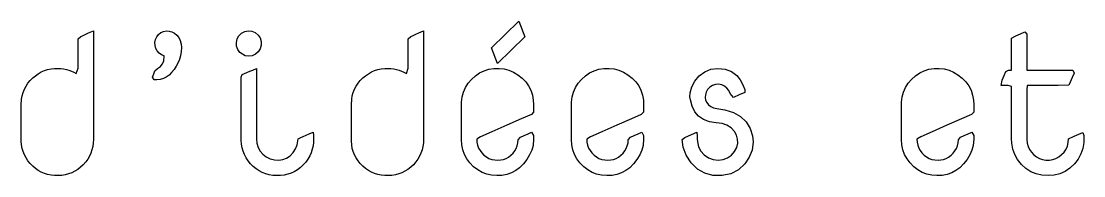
# Model space of a CAD drawing. Header units: metres. Extents: x -544 to 104, y 0 to 186.
# Drawn here: x -369.48 to -359.31, y 70.38 to 71.86 of the extents above; entities that cross this region are included whole.
import ezdxf

# ---------------------------------------------------------------- set-up
doc = ezdxf.new("R2010")
doc.units = ezdxf.units.M

msp = doc.modelspace()

# ---------------------------------------------------------------- linework, layer by layer
at = {"layer": 'COMPONENT1'}
for p, q in [((-364.98, 71.602), (-364.719, 71.856)), ((-364.719, 71.856), (-364.66, 71.707)), ((-368.935, 71.688), (-368.91, 71.711)), ((-368.935, 71.651), (-368.935, 71.688)), ((-368.91, 71.711), (-368.887, 71.722)), ((-368.887, 71.722), (-368.86, 71.733)), ((-368.86, 71.733), (-368.834, 71.745)), ((-368.834, 71.745), (-368.788, 71.765)), ((-368.788, 71.765), (-368.788, 71.721)), ((-368.788, 71.721), (-368.788, 71.606)), ((-368.199, 71.654), (-368.194, 71.682)), ((-368.194, 71.682), (-368.183, 71.707)), ((-368.183, 71.707), (-368.165, 71.73)), ((-368.165, 71.73), (-368.143, 71.748)), ((-368.143, 71.748), (-368.118, 71.759)), ((-368.118, 71.759), (-368.09, 71.764)), ((-368.09, 71.764), (-368.063, 71.763)), ((-368.063, 71.763), (-368.038, 71.757)), ((-368.038, 71.757), (-368.013, 71.744)), ((-368.013, 71.744), (-367.989, 71.725)), ((-367.989, 71.725), (-367.97, 71.702)), ((-367.97, 71.702), (-367.957, 71.673)), ((-367.42, 71.655), (-367.413, 71.689)), ((-367.413, 71.689), (-367.396, 71.718)), ((-367.396, 71.718), (-367.37, 71.743)), ((-367.37, 71.743), (-367.34, 71.759)), ((-367.34, 71.759), (-367.306, 71.765)), ((-367.306, 71.765), (-367.271, 71.761)), ((-367.271, 71.761), (-367.24, 71.748)), ((-367.24, 71.748), (-367.213, 71.725)), ((-367.213, 71.725), (-367.194, 71.697)), ((-367.194, 71.697), (-367.184, 71.664)), ((-365.776, 71.688), (-365.752, 71.711)), ((-365.776, 71.651), (-365.776, 71.688)), ((-365.752, 71.711), (-365.729, 71.722)), ((-365.729, 71.722), (-365.702, 71.733)), ((-365.702, 71.733), (-365.675, 71.745)), ((-365.675, 71.745), (-365.63, 71.765)), ((-365.63, 71.765), (-365.63, 71.721)), ((-365.63, 71.721), (-365.63, 71.606)), ((-364.66, 71.707), (-364.922, 71.453)), ((-360.003, 71.695), (-359.963, 71.718)), ((-360.003, 71.637), (-360.003, 71.695)), ((-359.963, 71.718), (-359.919, 71.738)), ((-359.919, 71.738), (-359.877, 71.755)), ((-359.877, 71.755), (-359.856, 71.733)), ((-359.856, 71.733), (-359.856, 71.638)), ((-368.935, 71.596), (-368.935, 71.651)), ((-368.935, 71.532), (-368.935, 71.596)), ((-368.788, 71.606), (-368.788, 71.442)), ((-368.198, 71.624), (-368.199, 71.654)), ((-368.191, 71.597), (-368.198, 71.624)), ((-368.177, 71.573), (-368.191, 71.597)), ((-368.16, 71.553), (-368.177, 71.573)), ((-367.957, 71.673), (-367.949, 71.639)), ((-367.949, 71.639), (-367.946, 71.607)), ((-367.946, 71.607), (-367.947, 71.568)), ((-367.418, 71.619), (-367.42, 71.655)), ((-367.407, 71.586), (-367.418, 71.619)), ((-367.386, 71.558), (-367.407, 71.586)), ((-367.193, 71.594), (-367.211, 71.565)), ((-367.184, 71.628), (-367.193, 71.594)), ((-367.184, 71.664), (-367.184, 71.628)), ((-365.776, 71.596), (-365.776, 71.651)), ((-365.776, 71.532), (-365.776, 71.596)), ((-365.63, 71.606), (-365.63, 71.442)), ((-364.922, 71.453), (-364.98, 71.602)), ((-360.003, 71.545), (-360.003, 71.637)), ((-359.856, 71.638), (-359.856, 71.521)), ((-368.935, 71.467), (-368.935, 71.532)), ((-368.137, 71.537), (-368.16, 71.553)), ((-368.111, 71.527), (-368.137, 71.537)), ((-368.129, 71.447), (-368.116, 71.475)), ((-368.116, 71.475), (-368.111, 71.527)), ((-367.969, 71.482), (-367.996, 71.429)), ((-367.955, 71.525), (-367.969, 71.482)), ((-367.947, 71.568), (-367.955, 71.525)), ((-367.337, 71.528), (-367.386, 71.558)), ((-367.303, 71.523), (-367.337, 71.528)), ((-367.268, 71.528), (-367.303, 71.523)), ((-367.238, 71.542), (-367.268, 71.528)), ((-367.211, 71.565), (-367.238, 71.542)), ((-365.776, 71.467), (-365.776, 71.532)), ((-360.003, 71.452), (-360.003, 71.545)), ((-359.856, 71.521), (-359.856, 71.424)), ((-369.316, 71.356), (-369.287, 71.373)), ((-369.287, 71.373), (-369.257, 71.386)), ((-369.257, 71.386), (-369.226, 71.395)), ((-369.226, 71.395), (-369.193, 71.402)), ((-369.193, 71.402), (-369.16, 71.406)), ((-369.16, 71.406), (-369.127, 71.407)), ((-369.127, 71.407), (-369.1, 71.405)), ((-369.1, 71.405), (-369.073, 71.402)), ((-369.073, 71.402), (-369.047, 71.397)), ((-369.047, 71.397), (-369.023, 71.39)), ((-369.023, 71.39), (-368.999, 71.38)), ((-368.999, 71.38), (-368.975, 71.37)), ((-368.975, 71.37), (-368.953, 71.357)), ((-368.953, 71.357), (-368.935, 71.408)), ((-368.935, 71.408), (-368.935, 71.467)), ((-368.788, 71.442), (-368.788, 71.254)), ((-368.211, 71.354), (-368.201, 71.384)), ((-368.201, 71.384), (-368.174, 71.404)), ((-368.174, 71.404), (-368.145, 71.425)), ((-368.145, 71.425), (-368.129, 71.447)), ((-368.017, 71.395), (-368.041, 71.366)), ((-367.996, 71.429), (-368.017, 71.395)), ((-367.319, 71.366), (-367.291, 71.379)), ((-367.291, 71.379), (-367.264, 71.391)), ((-367.264, 71.391), (-367.229, 71.406)), ((-367.229, 71.406), (-367.227, 71.343)), ((-366.157, 71.356), (-366.128, 71.373)), ((-366.128, 71.373), (-366.098, 71.386)), ((-366.098, 71.386), (-366.067, 71.395)), ((-366.067, 71.395), (-366.035, 71.402)), ((-366.035, 71.402), (-366.001, 71.406)), ((-366.001, 71.406), (-365.968, 71.407)), ((-365.968, 71.407), (-365.941, 71.405)), ((-365.941, 71.405), (-365.915, 71.402)), ((-365.915, 71.402), (-365.889, 71.397)), ((-365.889, 71.397), (-365.864, 71.39)), ((-365.864, 71.39), (-365.84, 71.38)), ((-365.84, 71.38), (-365.817, 71.37)), ((-365.817, 71.37), (-365.794, 71.357)), ((-365.794, 71.357), (-365.776, 71.408)), ((-365.776, 71.408), (-365.776, 71.467)), ((-365.63, 71.442), (-365.63, 71.254)), ((-365.093, 71.363), (-365.05, 71.384)), ((-365.05, 71.384), (-365.005, 71.398)), ((-365.005, 71.398), (-364.957, 71.405)), ((-364.957, 71.405), (-364.907, 71.406)), ((-364.907, 71.406), (-364.859, 71.401)), ((-364.859, 71.401), (-364.813, 71.389)), ((-364.813, 71.389), (-364.769, 71.371)), ((-364.769, 71.371), (-364.727, 71.346)), ((-364.04, 71.363), (-363.997, 71.384)), ((-363.997, 71.384), (-363.952, 71.398)), ((-363.952, 71.398), (-363.904, 71.405)), ((-363.904, 71.405), (-363.854, 71.406)), ((-363.854, 71.406), (-363.806, 71.401)), ((-363.806, 71.401), (-363.76, 71.389)), ((-363.76, 71.389), (-363.716, 71.371)), ((-363.716, 71.371), (-363.674, 71.346)), ((-362.991, 71.335), (-362.938, 71.375)), ((-362.938, 71.375), (-362.879, 71.399)), ((-362.879, 71.399), (-362.813, 71.407)), ((-362.813, 71.407), (-362.744, 71.4)), ((-362.744, 71.4), (-362.684, 71.377)), ((-362.684, 71.377), (-362.633, 71.338)), ((-360.882, 71.363), (-360.839, 71.384)), ((-360.839, 71.384), (-360.793, 71.398)), ((-360.793, 71.398), (-360.745, 71.405)), ((-360.745, 71.405), (-360.695, 71.406)), ((-360.695, 71.406), (-360.647, 71.401)), ((-360.647, 71.401), (-360.601, 71.389)), ((-360.601, 71.389), (-360.557, 71.371)), ((-360.557, 71.371), (-360.516, 71.346)), ((-360.074, 71.339), (-360.058, 71.376)), ((-360.058, 71.376), (-360.031, 71.389)), ((-360.031, 71.389), (-360.005, 71.389)), ((-360.005, 71.389), (-360.003, 71.452)), ((-359.856, 71.424), (-359.856, 71.389)), ((-359.856, 71.389), (-359.794, 71.389)), ((-359.794, 71.389), (-359.665, 71.389)), ((-359.665, 71.389), (-359.522, 71.389)), ((-359.522, 71.389), (-359.416, 71.389)), ((-359.416, 71.389), (-359.403, 71.361)), ((-369.415, 71.264), (-369.393, 71.29)), ((-369.393, 71.29), (-369.369, 71.315)), ((-369.369, 71.315), (-369.343, 71.337)), ((-369.343, 71.337), (-369.316, 71.356)), ((-368.222, 71.324), (-368.211, 71.354)), ((-368.207, 71.296), (-368.222, 71.324)), ((-368.18, 71.297), (-368.207, 71.296)), ((-368.148, 71.302), (-368.18, 71.297)), ((-368.119, 71.31), (-368.148, 71.302)), ((-368.092, 71.324), (-368.119, 71.31)), ((-368.065, 71.343), (-368.092, 71.324)), ((-368.041, 71.366), (-368.065, 71.343)), ((-367.373, 71.322), (-367.364, 71.347)), ((-367.373, 71.253), (-367.373, 71.322)), ((-367.364, 71.347), (-367.319, 71.366)), ((-367.227, 71.343), (-367.227, 71.243)), ((-366.256, 71.264), (-366.235, 71.29)), ((-366.235, 71.29), (-366.21, 71.315)), ((-366.21, 71.315), (-366.184, 71.337)), ((-366.184, 71.337), (-366.157, 71.356)), ((-365.203, 71.264), (-365.171, 71.302)), ((-365.171, 71.302), (-365.133, 71.336)), ((-365.133, 71.336), (-365.093, 71.363)), ((-364.727, 71.346), (-364.687, 71.314)), ((-364.687, 71.314), (-364.652, 71.279)), ((-364.652, 71.279), (-364.624, 71.24)), ((-364.15, 71.264), (-364.118, 71.302)), ((-364.118, 71.302), (-364.08, 71.336)), ((-364.08, 71.336), (-364.04, 71.363)), ((-363.674, 71.346), (-363.634, 71.314)), ((-363.634, 71.314), (-363.599, 71.279)), ((-363.599, 71.279), (-363.571, 71.24)), ((-363.063, 71.231), (-363.034, 71.285)), ((-363.034, 71.285), (-362.991, 71.335)), ((-362.633, 71.338), (-362.601, 71.298)), ((-362.601, 71.298), (-362.576, 71.256)), ((-360.991, 71.264), (-360.959, 71.302)), ((-360.959, 71.302), (-360.922, 71.336)), ((-360.922, 71.336), (-360.882, 71.363)), ((-360.516, 71.346), (-360.476, 71.314)), ((-360.476, 71.314), (-360.441, 71.279)), ((-360.441, 71.279), (-360.412, 71.24)), ((-360.101, 71.242), (-360.094, 71.294)), ((-360.094, 71.294), (-360.074, 71.339)), ((-359.441, 71.274), (-359.454, 71.245)), ((-359.422, 71.318), (-359.441, 71.274)), ((-359.403, 71.361), (-359.422, 71.318)), ((-369.469, 71.145), (-369.46, 71.177)), ((-369.46, 71.177), (-369.448, 71.207)), ((-369.448, 71.207), (-369.433, 71.236)), ((-369.433, 71.236), (-369.415, 71.264)), ((-368.788, 71.254), (-368.788, 71.065)), ((-367.373, 71.152), (-367.373, 71.253)), ((-367.227, 71.243), (-367.227, 71.118)), ((-366.311, 71.145), (-366.302, 71.177)), ((-366.302, 71.177), (-366.289, 71.207)), ((-366.289, 71.207), (-366.274, 71.236)), ((-366.274, 71.236), (-366.256, 71.264)), ((-365.63, 71.254), (-365.63, 71.065)), ((-365.26, 71.134), (-365.248, 71.18)), ((-365.248, 71.18), (-365.228, 71.224)), ((-365.228, 71.224), (-365.203, 71.264)), ((-364.624, 71.24), (-364.602, 71.198)), ((-364.602, 71.198), (-364.587, 71.152)), ((-364.208, 71.134), (-364.195, 71.18)), ((-364.195, 71.18), (-364.176, 71.224)), ((-364.176, 71.224), (-364.15, 71.264)), ((-363.571, 71.24), (-363.549, 71.198)), ((-363.549, 71.198), (-363.534, 71.152)), ((-363.08, 71.135), (-363.078, 71.173)), ((-363.078, 71.173), (-363.063, 71.231)), ((-362.926, 71.18), (-362.933, 71.155)), ((-362.912, 71.204), (-362.926, 71.18)), ((-362.89, 71.226), (-362.912, 71.204)), ((-362.865, 71.243), (-362.89, 71.226)), ((-362.837, 71.252), (-362.865, 71.243)), ((-362.807, 71.255), (-362.837, 71.252)), ((-362.776, 71.25), (-362.807, 71.255)), ((-362.749, 71.238), (-362.776, 71.25)), ((-362.726, 71.219), (-362.749, 71.238)), ((-362.708, 71.195), (-362.726, 71.219)), ((-362.694, 71.166), (-362.708, 71.195)), ((-362.663, 71.128), (-362.694, 71.166)), ((-362.556, 71.176), (-362.608, 71.153)), ((-362.576, 71.256), (-362.556, 71.206)), ((-362.556, 71.206), (-362.556, 71.176)), ((-361.049, 71.134), (-361.036, 71.18)), ((-361.036, 71.18), (-361.017, 71.224)), ((-361.017, 71.224), (-360.991, 71.264)), ((-360.412, 71.24), (-360.391, 71.198)), ((-360.391, 71.198), (-360.376, 71.152)), ((-360.07, 71.242), (-360.101, 71.242)), ((-360.035, 71.242), (-360.07, 71.242)), ((-360.003, 71.235), (-360.035, 71.242)), ((-360.003, 71.143), (-360.003, 71.235)), ((-359.854, 71.242), (-359.856, 71.203)), ((-359.856, 71.203), (-359.856, 71.076)), ((-359.794, 71.242), (-359.854, 71.242)), ((-359.68, 71.242), (-359.794, 71.242)), ((-359.557, 71.242), (-359.68, 71.242)), ((-359.454, 71.245), (-359.557, 71.242)), ((-369.479, 71.058), (-369.475, 71.113)), ((-369.475, 71.113), (-369.469, 71.145)), ((-368.788, 71.065), (-368.788, 70.898)), ((-367.373, 71.034), (-367.373, 71.152)), ((-367.227, 71.118), (-367.227, 70.987)), ((-366.32, 71.058), (-366.317, 71.113)), ((-366.317, 71.113), (-366.311, 71.145)), ((-365.63, 71.065), (-365.63, 70.898)), ((-365.267, 71.053), (-365.266, 71.085)), ((-365.266, 71.085), (-365.26, 71.134)), ((-364.587, 71.152), (-364.579, 71.103)), ((-364.579, 71.103), (-364.577, 71.062)), ((-364.214, 71.085), (-364.208, 71.134)), ((-364.214, 71.053), (-364.214, 71.085)), ((-363.534, 71.152), (-363.526, 71.103)), ((-363.526, 71.103), (-363.524, 71.062)), ((-363.076, 71.107), (-363.08, 71.135)), ((-363.06, 71.045), (-363.076, 71.107)), ((-362.933, 71.155), (-362.934, 71.13)), ((-362.934, 71.13), (-362.93, 71.104)), ((-362.93, 71.104), (-362.92, 71.081)), ((-362.92, 71.081), (-362.903, 71.059)), ((-362.608, 71.153), (-362.663, 71.128)), ((-361.056, 71.053), (-361.055, 71.085)), ((-361.055, 71.085), (-361.049, 71.134)), ((-360.376, 71.152), (-360.367, 71.103)), ((-360.367, 71.103), (-360.365, 71.062)), ((-360.003, 70.992), (-360.003, 71.143)), ((-359.856, 71.076), (-359.856, 70.917)), ((-369.479, 71.03), (-369.479, 71.058)), ((-369.479, 70.984), (-369.479, 71.03)), ((-369.479, 70.925), (-369.479, 70.984)), ((-367.373, 70.917), (-367.373, 71.034)), ((-367.227, 70.987), (-367.227, 70.867)), ((-366.32, 71.03), (-366.32, 71.058)), ((-366.32, 70.984), (-366.32, 71.03)), ((-366.32, 70.925), (-366.32, 70.984)), ((-365.267, 70.998), (-365.267, 71.053)), ((-365.267, 70.914), (-365.267, 70.998)), ((-364.598, 70.967), (-364.694, 70.924)), ((-364.577, 70.989), (-364.598, 70.967)), ((-364.577, 71.062), (-364.577, 71.032)), ((-364.577, 71.032), (-364.577, 70.989)), ((-364.214, 70.998), (-364.214, 71.053)), ((-364.214, 70.914), (-364.214, 70.998)), ((-363.546, 70.967), (-363.641, 70.924)), ((-363.524, 70.989), (-363.546, 70.967)), ((-363.524, 71.062), (-363.524, 71.032)), ((-363.524, 71.032), (-363.524, 70.989)), ((-363.033, 70.993), (-363.06, 71.045)), ((-362.997, 70.951), (-363.033, 70.993)), ((-362.903, 71.059), (-362.882, 71.043)), ((-362.882, 71.043), (-362.855, 71.03)), ((-362.855, 71.03), (-362.824, 71.023)), ((-362.824, 71.023), (-362.747, 71.011)), ((-362.747, 71.011), (-362.665, 70.985)), ((-362.665, 70.985), (-362.598, 70.947)), ((-361.056, 70.998), (-361.056, 71.053)), ((-361.056, 70.914), (-361.056, 70.998)), ((-360.387, 70.967), (-360.483, 70.924)), ((-360.365, 70.989), (-360.387, 70.967)), ((-360.365, 71.062), (-360.365, 71.032)), ((-360.365, 71.032), (-360.365, 70.989)), ((-360.003, 70.837), (-360.003, 70.992)), ((-369.479, 70.863), (-369.479, 70.925)), ((-369.479, 70.805), (-369.479, 70.863)), ((-368.788, 70.898), (-368.788, 70.777)), ((-367.373, 70.815), (-367.373, 70.917)), ((-367.227, 70.867), (-367.227, 70.775)), ((-366.32, 70.863), (-366.32, 70.925)), ((-366.32, 70.805), (-366.32, 70.863)), ((-365.63, 70.898), (-365.63, 70.777)), ((-365.267, 70.825), (-365.267, 70.914)), ((-364.832, 70.863), (-364.975, 70.8)), ((-364.694, 70.924), (-364.832, 70.863)), ((-364.214, 70.825), (-364.214, 70.914)), ((-363.78, 70.863), (-363.922, 70.8)), ((-363.641, 70.924), (-363.78, 70.863)), ((-362.95, 70.918), (-362.997, 70.951)), ((-362.894, 70.897), (-362.95, 70.918)), ((-362.829, 70.887), (-362.894, 70.897)), ((-362.773, 70.88), (-362.829, 70.887)), ((-362.726, 70.864), (-362.773, 70.88)), ((-362.687, 70.838), (-362.726, 70.864)), ((-362.598, 70.947), (-362.543, 70.896)), ((-362.543, 70.896), (-362.503, 70.833)), ((-361.056, 70.825), (-361.056, 70.914)), ((-360.621, 70.863), (-360.763, 70.8)), ((-360.483, 70.924), (-360.621, 70.863)), ((-359.856, 70.917), (-359.856, 70.782)), ((-369.479, 70.758), (-369.479, 70.805)), ((-368.788, 70.777), (-368.788, 70.726)), ((-367.373, 70.746), (-367.373, 70.815)), ((-367.227, 70.775), (-367.227, 70.73)), ((-366.78, 70.757), (-366.751, 70.769)), ((-366.751, 70.769), (-366.724, 70.781)), ((-366.724, 70.781), (-366.686, 70.798)), ((-366.686, 70.798), (-366.683, 70.77)), ((-366.683, 70.77), (-366.683, 70.743)), ((-366.32, 70.758), (-366.32, 70.805)), ((-365.63, 70.777), (-365.63, 70.726)), ((-365.267, 70.755), (-365.267, 70.825)), ((-364.975, 70.8), (-365.083, 70.752)), ((-364.702, 70.751), (-364.668, 70.766)), ((-364.668, 70.766), (-364.628, 70.783)), ((-364.628, 70.783), (-364.595, 70.798)), ((-364.595, 70.798), (-364.577, 70.766)), ((-364.577, 70.766), (-364.577, 70.73)), ((-364.214, 70.755), (-364.214, 70.825)), ((-363.922, 70.8), (-364.031, 70.752)), ((-363.649, 70.751), (-363.615, 70.766)), ((-363.615, 70.766), (-363.575, 70.783)), ((-363.575, 70.783), (-363.542, 70.798)), ((-363.542, 70.798), (-363.524, 70.766)), ((-363.524, 70.766), (-363.524, 70.73)), ((-363.129, 70.747), (-363.064, 70.776)), ((-363.064, 70.776), (-363.014, 70.797)), ((-363.014, 70.797), (-363.01, 70.762)), ((-363.01, 70.762), (-363.01, 70.734)), ((-362.655, 70.804), (-362.687, 70.838)), ((-362.634, 70.769), (-362.655, 70.804)), ((-362.624, 70.732), (-362.634, 70.769)), ((-362.503, 70.833), (-362.481, 70.762)), ((-362.481, 70.762), (-362.476, 70.705)), ((-361.056, 70.755), (-361.056, 70.825)), ((-360.763, 70.8), (-360.872, 70.752)), ((-360.491, 70.751), (-360.456, 70.766)), ((-360.456, 70.766), (-360.417, 70.783)), ((-360.417, 70.783), (-360.384, 70.798)), ((-360.384, 70.798), (-360.365, 70.766)), ((-360.365, 70.766), (-360.365, 70.73)), ((-360.003, 70.738), (-360.003, 70.837)), ((-359.856, 70.782), (-359.856, 70.727)), ((-359.459, 70.735), (-359.403, 70.759)), ((-359.403, 70.759), (-359.358, 70.779)), ((-359.358, 70.779), (-359.322, 70.795)), ((-359.322, 70.795), (-359.312, 70.766)), ((-359.312, 70.766), (-359.312, 70.728)), ((-369.478, 70.71), (-369.479, 70.758)), ((-369.475, 70.676), (-369.478, 70.71)), ((-369.469, 70.643), (-369.475, 70.676)), ((-368.794, 70.661), (-368.802, 70.629)), ((-368.79, 70.694), (-368.794, 70.661)), ((-368.788, 70.726), (-368.79, 70.694)), ((-367.373, 70.72), (-367.373, 70.746)), ((-367.371, 70.684), (-367.373, 70.72)), ((-367.365, 70.649), (-367.371, 70.684)), ((-367.227, 70.73), (-367.223, 70.691)), ((-367.223, 70.691), (-367.211, 70.652)), ((-366.854, 70.638), (-366.838, 70.675)), ((-366.838, 70.675), (-366.829, 70.735)), ((-366.829, 70.735), (-366.805, 70.746)), ((-366.805, 70.746), (-366.78, 70.757)), ((-366.687, 70.668), (-366.694, 70.634)), ((-366.683, 70.703), (-366.687, 70.668)), ((-366.683, 70.743), (-366.683, 70.703)), ((-366.32, 70.71), (-366.32, 70.758)), ((-366.317, 70.676), (-366.32, 70.71)), ((-366.311, 70.643), (-366.317, 70.676)), ((-365.636, 70.661), (-365.643, 70.629)), ((-365.631, 70.694), (-365.636, 70.661)), ((-365.63, 70.726), (-365.631, 70.694)), ((-365.267, 70.726), (-365.267, 70.755)), ((-365.264, 70.676), (-365.267, 70.726)), ((-365.254, 70.628), (-365.264, 70.676)), ((-365.083, 70.752), (-365.121, 70.732)), ((-365.121, 70.732), (-365.118, 70.701)), ((-365.118, 70.701), (-365.112, 70.673)), ((-365.112, 70.673), (-365.103, 70.646)), ((-364.743, 70.642), (-364.733, 70.668)), ((-364.733, 70.668), (-364.726, 70.696)), ((-364.726, 70.696), (-364.724, 70.725)), ((-364.724, 70.725), (-364.702, 70.751)), ((-364.582, 70.67), (-364.594, 70.625)), ((-364.577, 70.73), (-364.582, 70.67)), ((-364.214, 70.726), (-364.214, 70.755)), ((-364.211, 70.676), (-364.214, 70.726)), ((-364.201, 70.628), (-364.211, 70.676)), ((-364.031, 70.752), (-364.068, 70.732)), ((-364.068, 70.732), (-364.066, 70.701)), ((-364.066, 70.701), (-364.06, 70.673)), ((-364.06, 70.673), (-364.05, 70.646)), ((-363.69, 70.642), (-363.68, 70.668)), ((-363.68, 70.668), (-363.673, 70.696)), ((-363.673, 70.696), (-363.67, 70.725)), ((-363.67, 70.725), (-363.649, 70.751)), ((-363.529, 70.67), (-363.542, 70.625)), ((-363.524, 70.73), (-363.529, 70.67)), ((-363.156, 70.726), (-363.129, 70.747)), ((-363.145, 70.654), (-363.156, 70.726)), ((-363.01, 70.734), (-363.008, 70.705)), ((-363.008, 70.705), (-362.997, 70.658)), ((-362.997, 70.658), (-362.976, 70.616)), ((-362.633, 70.651), (-362.623, 70.692)), ((-362.623, 70.692), (-362.624, 70.732)), ((-362.476, 70.705), (-362.486, 70.626)), ((-361.056, 70.726), (-361.056, 70.755)), ((-361.053, 70.676), (-361.056, 70.726)), ((-361.043, 70.628), (-361.053, 70.676)), ((-360.872, 70.752), (-360.909, 70.732)), ((-360.909, 70.732), (-360.907, 70.701)), ((-360.907, 70.701), (-360.901, 70.673)), ((-360.901, 70.673), (-360.891, 70.646)), ((-360.531, 70.642), (-360.521, 70.668)), ((-360.521, 70.668), (-360.515, 70.696)), ((-360.515, 70.696), (-360.512, 70.725)), ((-360.512, 70.725), (-360.491, 70.751)), ((-360.371, 70.67), (-360.383, 70.625)), ((-360.365, 70.73), (-360.371, 70.67)), ((-360.001, 70.692), (-360.003, 70.738)), ((-359.992, 70.636), (-360.001, 70.692)), ((-359.856, 70.727), (-359.853, 70.692)), ((-359.853, 70.692), (-359.845, 70.66)), ((-359.845, 70.66), (-359.831, 70.631)), ((-359.482, 70.635), (-359.469, 70.665)), ((-359.469, 70.665), (-359.462, 70.699)), ((-359.462, 70.699), (-359.459, 70.735)), ((-359.313, 70.698), (-359.322, 70.641)), ((-359.312, 70.728), (-359.313, 70.698)), ((-369.46, 70.612), (-369.469, 70.643)), ((-369.448, 70.581), (-369.46, 70.612)), ((-369.433, 70.552), (-369.448, 70.581)), ((-368.826, 70.568), (-368.843, 70.54)), ((-368.812, 70.598), (-368.826, 70.568)), ((-368.802, 70.629), (-368.812, 70.598)), ((-367.356, 70.616), (-367.365, 70.649)), ((-367.343, 70.584), (-367.356, 70.616)), ((-367.327, 70.553), (-367.343, 70.584)), ((-367.211, 70.652), (-367.193, 70.617)), ((-367.193, 70.617), (-367.167, 70.586)), ((-367.167, 70.586), (-367.134, 70.561)), ((-367.134, 70.561), (-367.098, 70.542)), ((-366.94, 70.55), (-366.907, 70.573)), ((-366.907, 70.573), (-366.877, 70.603)), ((-366.877, 70.603), (-366.854, 70.638)), ((-366.719, 70.57), (-366.736, 70.54)), ((-366.705, 70.601), (-366.719, 70.57)), ((-366.694, 70.634), (-366.705, 70.601)), ((-366.302, 70.612), (-366.311, 70.643)), ((-366.289, 70.581), (-366.302, 70.612)), ((-366.274, 70.552), (-366.289, 70.581)), ((-365.667, 70.568), (-365.684, 70.54)), ((-365.654, 70.598), (-365.667, 70.568)), ((-365.643, 70.629), (-365.654, 70.598)), ((-365.238, 70.584), (-365.254, 70.628)), ((-365.215, 70.542), (-365.238, 70.584)), ((-365.103, 70.646), (-365.089, 70.621)), ((-365.089, 70.621), (-365.072, 70.599)), ((-365.072, 70.599), (-365.051, 70.578)), ((-365.051, 70.578), (-365.028, 70.561)), ((-365.028, 70.561), (-365.004, 70.547)), ((-364.84, 70.547), (-364.816, 70.56)), ((-364.816, 70.56), (-364.794, 70.577)), ((-364.794, 70.577), (-364.773, 70.597)), ((-364.773, 70.597), (-364.756, 70.619)), ((-364.756, 70.619), (-364.743, 70.642)), ((-364.614, 70.581), (-364.64, 70.537)), ((-364.594, 70.625), (-364.614, 70.581)), ((-364.185, 70.584), (-364.201, 70.628)), ((-364.162, 70.542), (-364.185, 70.584)), ((-364.05, 70.646), (-364.036, 70.621)), ((-364.036, 70.621), (-364.019, 70.599)), ((-364.019, 70.599), (-363.998, 70.578)), ((-363.998, 70.578), (-363.975, 70.561)), ((-363.975, 70.561), (-363.951, 70.547)), ((-363.787, 70.547), (-363.763, 70.56)), ((-363.763, 70.56), (-363.741, 70.577)), ((-363.741, 70.577), (-363.72, 70.597)), ((-363.72, 70.597), (-363.703, 70.619)), ((-363.703, 70.619), (-363.69, 70.642)), ((-363.561, 70.581), (-363.587, 70.537)), ((-363.542, 70.625), (-363.561, 70.581)), ((-363.116, 70.577), (-363.145, 70.654)), ((-363.068, 70.505), (-363.116, 70.577)), ((-362.976, 70.616), (-362.943, 70.58)), ((-362.943, 70.58), (-362.904, 70.552)), ((-362.72, 70.551), (-362.683, 70.577)), ((-362.683, 70.577), (-362.653, 70.613)), ((-362.653, 70.613), (-362.633, 70.651)), ((-362.513, 70.558), (-362.556, 70.494)), ((-362.486, 70.626), (-362.513, 70.558)), ((-361.026, 70.584), (-361.043, 70.628)), ((-361.003, 70.542), (-361.026, 70.584)), ((-360.891, 70.646), (-360.878, 70.621)), ((-360.878, 70.621), (-360.86, 70.599)), ((-360.86, 70.599), (-360.84, 70.578)), ((-360.84, 70.578), (-360.817, 70.561)), ((-360.817, 70.561), (-360.792, 70.547)), ((-360.628, 70.547), (-360.605, 70.56)), ((-360.605, 70.56), (-360.582, 70.577)), ((-360.582, 70.577), (-360.562, 70.597)), ((-360.562, 70.597), (-360.545, 70.619)), ((-360.545, 70.619), (-360.531, 70.642)), ((-360.402, 70.581), (-360.429, 70.537)), ((-360.383, 70.625), (-360.402, 70.581)), ((-359.973, 70.584), (-359.992, 70.636)), ((-359.946, 70.535), (-359.973, 70.584)), ((-359.831, 70.631), (-359.813, 70.605)), ((-359.813, 70.605), (-359.79, 70.581)), ((-359.79, 70.581), (-359.764, 70.561)), ((-359.764, 70.561), (-359.736, 70.545)), ((-359.578, 70.546), (-359.55, 70.562)), ((-359.55, 70.562), (-359.524, 70.583)), ((-359.524, 70.583), (-359.5, 70.607)), ((-359.5, 70.607), (-359.482, 70.635)), ((-359.34, 70.589), (-359.366, 70.54)), ((-359.322, 70.641), (-359.34, 70.589)), ((-369.415, 70.525), (-369.433, 70.552)), ((-369.393, 70.498), (-369.415, 70.525)), ((-369.369, 70.473), (-369.393, 70.498)), ((-369.343, 70.451), (-369.369, 70.473)), ((-368.911, 70.463), (-368.938, 70.442)), ((-368.885, 70.487), (-368.911, 70.463)), ((-368.862, 70.513), (-368.885, 70.487)), ((-368.843, 70.54), (-368.862, 70.513)), ((-367.308, 70.524), (-367.327, 70.553)), ((-367.285, 70.496), (-367.308, 70.524)), ((-367.259, 70.47), (-367.285, 70.496)), ((-367.231, 70.448), (-367.259, 70.47)), ((-367.098, 70.542), (-367.057, 70.532)), ((-367.057, 70.532), (-367.014, 70.53)), ((-367.014, 70.53), (-366.976, 70.536)), ((-366.976, 70.536), (-366.94, 70.55)), ((-366.808, 70.459), (-366.836, 70.438)), ((-366.781, 70.484), (-366.808, 70.459)), ((-366.757, 70.511), (-366.781, 70.484)), ((-366.736, 70.54), (-366.757, 70.511)), ((-366.256, 70.525), (-366.274, 70.552)), ((-366.235, 70.498), (-366.256, 70.525)), ((-366.21, 70.473), (-366.235, 70.498)), ((-366.184, 70.451), (-366.21, 70.473)), ((-365.752, 70.463), (-365.779, 70.442)), ((-365.727, 70.487), (-365.752, 70.463)), ((-365.704, 70.513), (-365.727, 70.487)), ((-365.684, 70.54), (-365.704, 70.513)), ((-365.186, 70.503), (-365.215, 70.542)), ((-365.15, 70.467), (-365.186, 70.503)), ((-365.111, 70.437), (-365.15, 70.467)), ((-365.004, 70.547), (-364.977, 70.537)), ((-364.977, 70.537), (-364.948, 70.532)), ((-364.948, 70.532), (-364.917, 70.53)), ((-364.917, 70.53), (-364.89, 70.532)), ((-364.89, 70.532), (-364.864, 70.537)), ((-364.864, 70.537), (-364.84, 70.547)), ((-364.71, 70.458), (-364.747, 70.43)), ((-364.674, 70.495), (-364.71, 70.458)), ((-364.64, 70.537), (-364.674, 70.495)), ((-364.133, 70.503), (-364.162, 70.542)), ((-364.097, 70.467), (-364.133, 70.503)), ((-364.058, 70.437), (-364.097, 70.467)), ((-363.951, 70.547), (-363.924, 70.537)), ((-363.924, 70.537), (-363.895, 70.532)), ((-363.895, 70.532), (-363.865, 70.53)), ((-363.865, 70.53), (-363.837, 70.532)), ((-363.837, 70.532), (-363.812, 70.537)), ((-363.812, 70.537), (-363.787, 70.547)), ((-363.657, 70.458), (-363.694, 70.43)), ((-363.621, 70.495), (-363.657, 70.458)), ((-363.587, 70.537), (-363.621, 70.495)), ((-363.007, 70.445), (-363.068, 70.505)), ((-362.904, 70.552), (-362.859, 70.535)), ((-362.859, 70.535), (-362.81, 70.53)), ((-362.81, 70.53), (-362.762, 70.535)), ((-362.762, 70.535), (-362.72, 70.551)), ((-362.556, 70.494), (-362.616, 70.438)), ((-360.974, 70.503), (-361.003, 70.542)), ((-360.938, 70.467), (-360.974, 70.503)), ((-360.9, 70.437), (-360.938, 70.467)), ((-360.792, 70.547), (-360.765, 70.537)), ((-360.765, 70.537), (-360.736, 70.532)), ((-360.736, 70.532), (-360.706, 70.53)), ((-360.706, 70.53), (-360.679, 70.532)), ((-360.679, 70.532), (-360.653, 70.537)), ((-360.653, 70.537), (-360.628, 70.547)), ((-360.498, 70.458), (-360.536, 70.43)), ((-360.463, 70.495), (-360.498, 70.458)), ((-360.429, 70.537), (-360.463, 70.495)), ((-359.909, 70.49), (-359.946, 70.535)), ((-359.865, 70.451), (-359.909, 70.49)), ((-359.736, 70.545), (-359.706, 70.535)), ((-359.706, 70.535), (-359.674, 70.53)), ((-359.674, 70.53), (-359.641, 70.53)), ((-359.641, 70.53), (-359.609, 70.536)), ((-359.609, 70.536), (-359.578, 70.546)), ((-359.444, 70.454), (-359.491, 70.423)), ((-359.401, 70.494), (-359.444, 70.454)), ((-359.366, 70.54), (-359.401, 70.494)), ((-369.316, 70.432), (-369.343, 70.451)), ((-369.287, 70.416), (-369.316, 70.432)), ((-369.257, 70.403), (-369.287, 70.416)), ((-369.226, 70.393), (-369.257, 70.403)), ((-369.193, 70.386), (-369.226, 70.393)), ((-369.16, 70.382), (-369.193, 70.386)), ((-369.125, 70.382), (-369.16, 70.382)), ((-369.09, 70.384), (-369.125, 70.382)), ((-369.057, 70.389), (-369.09, 70.384)), ((-369.026, 70.398), (-369.057, 70.389)), ((-368.995, 70.41), (-369.026, 70.398)), ((-368.966, 70.424), (-368.995, 70.41)), ((-368.938, 70.442), (-368.966, 70.424)), ((-367.202, 70.428), (-367.231, 70.448)), ((-367.172, 70.412), (-367.202, 70.428)), ((-367.14, 70.399), (-367.172, 70.412)), ((-367.106, 70.39), (-367.14, 70.399)), ((-367.072, 70.384), (-367.106, 70.39)), ((-367.035, 70.382), (-367.072, 70.384)), ((-366.999, 70.383), (-367.035, 70.382)), ((-366.963, 70.387), (-366.999, 70.383)), ((-366.929, 70.395), (-366.963, 70.387)), ((-366.897, 70.406), (-366.929, 70.395)), ((-366.866, 70.42), (-366.897, 70.406)), ((-366.836, 70.438), (-366.866, 70.42)), ((-366.157, 70.432), (-366.184, 70.451)), ((-366.128, 70.416), (-366.157, 70.432)), ((-366.098, 70.403), (-366.128, 70.416)), ((-366.067, 70.393), (-366.098, 70.403)), ((-366.035, 70.386), (-366.067, 70.393)), ((-366.001, 70.382), (-366.035, 70.386)), ((-365.966, 70.382), (-366.001, 70.382)), ((-365.932, 70.384), (-365.966, 70.382)), ((-365.899, 70.389), (-365.932, 70.384)), ((-365.867, 70.398), (-365.899, 70.389)), ((-365.836, 70.41), (-365.867, 70.398)), ((-365.807, 70.424), (-365.836, 70.41)), ((-365.779, 70.442), (-365.807, 70.424)), ((-365.07, 70.413), (-365.111, 70.437)), ((-365.025, 70.396), (-365.07, 70.413)), ((-364.978, 70.386), (-365.025, 70.396)), ((-364.929, 70.382), (-364.978, 70.386)), ((-364.879, 70.384), (-364.929, 70.382)), ((-364.832, 70.393), (-364.879, 70.384)), ((-364.788, 70.408), (-364.832, 70.393)), ((-364.747, 70.43), (-364.788, 70.408)), ((-364.017, 70.413), (-364.058, 70.437)), ((-363.973, 70.396), (-364.017, 70.413)), ((-363.926, 70.386), (-363.973, 70.396)), ((-363.876, 70.382), (-363.926, 70.386)), ((-363.826, 70.384), (-363.876, 70.382)), ((-363.779, 70.393), (-363.826, 70.384)), ((-363.735, 70.408), (-363.779, 70.393)), ((-363.694, 70.43), (-363.735, 70.408)), ((-362.938, 70.405), (-363.007, 70.445)), ((-362.86, 70.385), (-362.938, 70.405)), ((-362.772, 70.383), (-362.86, 70.385)), ((-362.689, 70.401), (-362.772, 70.383)), ((-362.616, 70.438), (-362.689, 70.401)), ((-360.858, 70.413), (-360.9, 70.437)), ((-360.814, 70.396), (-360.858, 70.413)), ((-360.767, 70.386), (-360.814, 70.396)), ((-360.717, 70.382), (-360.767, 70.386)), ((-360.667, 70.384), (-360.717, 70.382)), ((-360.62, 70.393), (-360.667, 70.384)), ((-360.576, 70.408), (-360.62, 70.393)), ((-360.536, 70.43), (-360.576, 70.408)), ((-359.818, 70.42), (-359.865, 70.451)), ((-359.767, 70.398), (-359.818, 70.42)), ((-359.712, 70.386), (-359.767, 70.398)), ((-359.654, 70.382), (-359.712, 70.386)), ((-359.596, 70.386), (-359.654, 70.382)), ((-359.542, 70.4), (-359.596, 70.386)), ((-359.491, 70.423), (-359.542, 70.4))]:
    msp.add_line(p, q, dxfattribs=at)

doc.saveas('drawing.dxf')
